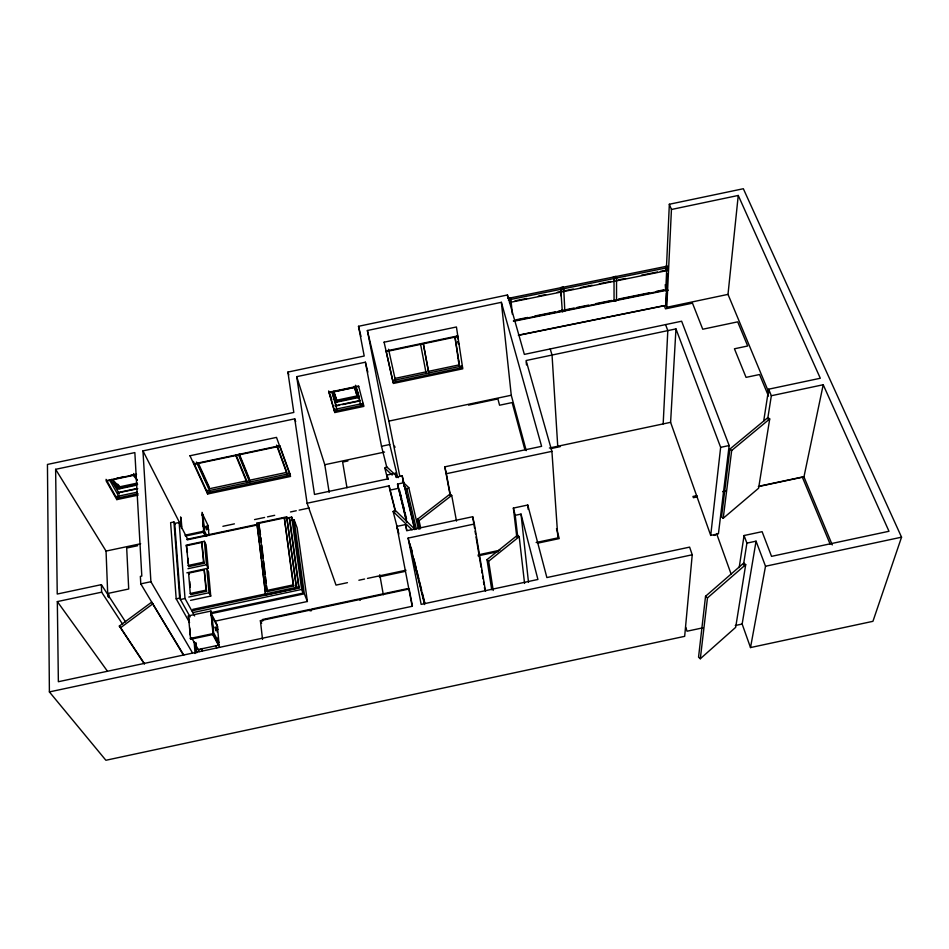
<?xml version="1.0" encoding="UTF-8"?>
<svg xmlns="http://www.w3.org/2000/svg" width="949" height="949" viewBox="0 0 949 949"><rect width="100%" height="100%" fill="white"/><g stroke="black" fill="none" stroke-linecap="round" stroke-linejoin="round"><path stroke-width="1.42" d="M616.542 278.211L616.53 300.667L614.062 301.189L614.027 278.733L613.374 276.883L615.889 276.361L616.542 278.211L614.027 278.733M665.237 284.629L665.735 290.714L668.215 290.192M665.878 270.465L666.068 266.206L666.779 268.045L665.735 290.714M666.471 267.108L669.342 204.249L743.34 188.732L901.55 537.181L872.938 621.322L750.505 647.562L742.154 624.039L756.056 541.167L746.899 543.125L743.47 564.88M665.735 302.624L666.174 292.98M666.684 286.479L667.277 273.739M518.605 335.317L666.174 305.388L666.886 290.24L513.528 321.32M666.708 289.753L667.432 274.178M508.427 298.33L667.408 266.123L667.966 267.606L667.823 270.441L509.471 302.517M671.441 209.48L738.251 195.458L728.002 294.38L666.791 307.286L671.441 209.48L669.342 204.249M663.173 423.906L667.811 330.62L665.569 324.605M516.814 537.253L513.373 508.083L527.763 505.022L546.873 577.561L689.626 547.122L692.236 554.785L684.668 636.34L105.885 760.268L49.395 691.916L47.45 464.441L293.81 412.447L287.903 372.079L364.202 356.017L358.508 326.302L507.466 294.973L524.358 354.392L681.631 321.213L729.164 445.532L718.429 533.777L710.718 535.426L670.599 422.329L675.961 328.9L526.102 360.525L551.915 451.344L557.882 537.881L536.138 542.508M710.718 535.426L720.647 447.347L675.961 328.9M705.546 596.269L698.547 657.171L700.315 658.748L735.677 627.336L745.7 564.631L743.767 563.03L705.546 596.269L707.468 597.917L700.315 658.748M729.864 449.091L721.537 516.92L723.209 518.284L758.595 488.225L769.722 418.936L767.895 417.572L729.864 449.091L731.679 450.502L723.209 518.284M739.176 567.609L744.063 535.521L762.106 531.677L771.537 556.351L888.988 531.274L823.21 384.748L771.347 395.733L767.682 418.889M763.684 421.142L768.631 389.197L820.304 378.26L738.251 195.458M750.505 647.562L765.511 566.245L756.056 541.167M832.273 544.928L803.957 476.896L823.21 384.748M707.468 597.917L745.7 564.631M731.679 450.502L769.722 418.936M493.207 590.492L488.652 561.215L519.198 536.695L517.537 535.177L487.003 559.661L491.736 589.72M419.826 529.234L417.513 519.21L450.146 493.978L451.712 495.414L456.493 521.108M420.692 527.846L419.055 520.693L451.712 495.414M398.912 533.979L393.135 511.499L394.986 510.076L414.962 529.376M416.338 528.984L406.943 489.02L408.782 487.632L402.459 481.653M387.702 479.387L384.831 468.094L386.646 466.73L398.236 477.679M144.462 664.098L119.325 626.067L151.71 602.117L183.798 655.118M144.106 663.209L120.642 627.68L153.038 603.694M722.996 491.606L725.831 490.989M517.763 537.087L515.224 515.319L521.013 514.085L537.917 579.471L421.154 604.371L408.129 538.083L474.37 524.002L472.673 516.731L406.694 530.752L405.484 524.583L396.86 526.41L412.174 606.292L58.364 681.726L57.331 601.595L101.638 592.176L122.635 624.252M190.251 593.493L206.004 590.148L206.585 591.263L190.856 594.608L190.251 593.493L188.614 573.137L204.201 569.827L206.585 591.263M175.245 524.477L173.94 521.95L170.618 522.65L176.182 598.831L179.634 598.095L190.156 616.897M188.768 597.051L209.005 592.745L210.737 596.079L190.583 600.361M194.652 615.937L185.019 598.534L180.429 599.507L174.711 523.433L179.124 522.508L187.855 539.59M696.969 495.592L692.96 496.446L693.399 497.703L697.408 496.849M722.936 491.428L725.783 490.823M723.031 491.701L725.878 491.096M266.799 590.492L293.241 584.869L293.704 585.996L267.298 591.618L266.799 590.492L258.78 523.35L284.332 517.94L293.704 585.996M760.813 485.841L802.285 477.027L830.114 544.05M758.334 486.6L803.957 476.896M192.754 609.388L298.662 586.85L299.113 587.977L191.923 610.788M265.661 594.893L296.551 588.321L286.705 516.837L256.882 523.172L265.661 594.893L261.71 561.642M192.706 612.627L301.628 589.448L303.075 593.078L210.583 612.757M188.388 615.865L210.939 611.061L213.406 634.406L190.619 639.27L188.388 615.865L189.29 622.33M347.441 582.674L336.017 585.106L307.096 503.231L294.748 418.829L142.955 450.882L150.903 581.713L192.469 652.841M358.876 580.242L364.594 579.032M367.453 578.416L406.018 570.207M478.154 554.857L499.898 550.23M379.375 576.873L405.104 571.393M478.071 555.865L498.367 551.547M537.502 543.208L559.246 538.581L556.505 528.64M210.892 613.695L304.332 593.813L307.381 601.5L215.126 621.144M210.915 615.415L212.03 615.177L217.285 625.106L218.899 642.473L217.784 642.71L212.967 633.612L210.939 611.061M358.603 599.044L311.189 609.151L311.414 610.776M407.24 588.688L359.849 598.783L360.11 600.397M262.541 639.424L260.394 620.682L409.149 588.985L412.424 605.996M190.168 638.463L212.967 633.612M714.039 535.426L715.582 535.094M198.294 649.543L218.484 645.237L217.819 637.989M49.395 691.916L692.236 554.785M765.511 566.245L901.55 537.181M702.782 627.847L687.029 631.215L685.759 627.313M735.273 625.51L742.154 624.039M395.009 378.402L425.804 371.913M329.184 392.649L358.769 386.409M332.103 392.222L356.148 387.145M392.72 380.585L462.222 365.934M462.483 367.607L393.088 382.245L386.148 351.249M335.412 401.735L359.042 396.753M331.877 391.557L335.638 402.376L359.232 397.394L355.946 386.48M334.902 405.828L359.778 400.573M336.67 405.828L339.564 405.211M342.459 404.606L358.39 401.237M334.095 409.529L363.182 403.396M125.529 621.892L101.365 584.655L57.237 594.038L55.623 469.316L134.853 452.59L141.816 576.079L140.369 576.375L140.784 583.86L183.287 654.857M363.609 405.057L334.582 411.19L328.686 390.929M334.807 412.53L363.858 406.397L358.58 386.029L328.912 392.281L334.807 412.53L334.392 410.098M189.942 455.769L276.503 437.394L290.572 476.445L207.617 494.002L189.942 455.674M116.727 478.32L123.595 476.861M130.464 475.413L133.204 474.832M136.561 474.286L106.086 480.728L116.822 499.613L138.127 495.105M367.37 330.513L388.865 421.107L511.262 395.247L501.369 302.316L367.37 330.513L389.754 444.523L397.714 477.347M106.952 480.941L135.897 474.832M468.569 405.104L497.905 398.912L499.565 405.223L512.152 402.566L524.856 449.636M279.528 445.781L193.738 463.919L193.525 461.428M194.379 464.263L279.955 446.172M137.308 483.088L119.183 486.92L112.812 479.731M117.676 488.533L137.652 484.298M136.692 485.153L118.162 489.079L109.859 479.767M118.554 492.424L137.012 488.521M117.949 492.899L137.771 488.711M115.885 496.695L137.214 492.175M138.056 493.729L116.763 498.237L106.039 479.34M396.445 477.561L395.401 473.278L387.014 475.058L387.761 478.925L314.499 494.453L296.705 376.658L365.389 362.198L381.498 446.267L389.754 444.523M246.752 480.823L209.349 488.747L197.653 463.183M296.705 376.658L324.783 464.713L384.559 452.068M347.915 460.965L342.636 462.08L346.978 487.798M206.775 491.119L289.825 473.551M201.9 515.105L202.956 514.88L208.068 525.556L208.994 535.533M414.689 528.593L402.186 475.864L396.16 477.145L395.401 473.278M450.217 495.615L444.808 466.837L541.606 446.327L501.369 302.316M549.388 448.023L670.599 422.329M550.61 448.663L560.301 446.611M307.096 503.231L389.09 485.852L395.199 509.898M406.445 521.404L397.524 484.061L403.574 482.78L414.677 529.613M450.384 495.212L446.35 473.717L551.915 451.344M207.012 525.782L208.068 525.556M389.09 485.852L389.909 490.135L398.366 488.344M55.623 469.316L106.051 551.072L140.654 543.741M222.896 526.304L234.403 523.86M254.546 519.589L264.617 517.454M267.488 516.849L274.688 515.319M290.513 511.962L296.266 510.74M299.137 510.135L309.208 508M206.953 535.948L204.379 530.669L203.311 530.894L205.886 536.173M184.984 535.189L203.738 531.203L204.165 532.081L185.423 536.055M137.676 545.711L126.692 548.036L128.708 589.009L108.779 593.244L108.945 597.621M186.894 539.305L257.238 524.394M285.957 518.296L291.699 517.086L293.134 520.894L303.075 593.078M187.178 539.839L257.689 524.892M286.456 518.783L289.338 518.178L289.789 519.352L299.113 587.977M291.213 520.384L294.095 519.767L297.132 527.869L307.381 601.5M186.075 545.177L204.379 541.298L206.075 544.762L208.199 568.178L186.846 572.828M186.407 545.722L201.781 542.46L204.106 563.338L188.602 566.636L186.407 545.722L187.463 552.52M720.647 447.347L729.164 445.532M188.009 565.497L203.525 562.199L204.106 563.338M187.961 568.7L206.491 564.774L208.199 568.178M140.784 583.86L150.903 581.713M507.869 298.259L510.396 297.725L510.93 299.599L512.365 314.285M508.403 300.133L510.93 299.599M561.227 289.433L563.753 288.899L563.16 287.037L560.634 287.571L562.342 311.663L564.821 311.142L563.753 288.899M384.108 342.198L456.433 326.978L462.78 368.817L393.337 383.467L384.084 342.114M386.077 351L457.774 335.899M386.231 351.593L457.762 336.527M508.842 299.837L667.966 267.606M515.141 300.821L526.754 298.461M538.38 296.112L545.639 294.641M557.253 292.292L573.232 289.054M580.491 287.583L592.117 285.222M599.377 283.751L610.99 281.402M618.25 279.931L625.521 278.46M641.488 275.222L657.467 271.983M660.374 271.402L666.186 270.228M516.173 319.789L527.739 317.452M534.963 315.981L555.212 311.877M558.107 311.296L574.003 308.069M576.897 307.488L588.463 305.139M595.699 303.68L611.607 300.453M618.831 298.982L649.199 292.838M656.423 291.367L663.659 289.908M513.397 320.833L665.261 290.05M518.344 335.175L664.264 305.578L665.486 308.84L692.485 303.158L702.735 329.232L737.681 321.853L747.693 345.994L734.431 348.793L746.056 377.37L759.544 374.523L768.488 396.065M487.003 559.661L488.652 561.215M384.831 468.094L392.198 475.069M403.788 486.03L406.943 489.02M417.513 519.21L419.055 520.693M393.135 511.499L412.044 529.803M111.555 479.411L119.823 488.723L119.503 486.22L117.664 484.144M132.884 474.903L137.249 480.123M134.58 474.547L136.312 476.635M119.325 626.067L120.642 627.68M57.331 601.595L107.415 671.168M191.674 638.001L199.48 651.607M201.093 648.95L202.267 651.014L202.066 648.511M109.574 480.004L119.538 497.644M176.182 598.831L189.563 622.544M112.978 482.614L119.36 493.99M215.684 645.842L216.811 647.906M212.884 634.928L219.61 647.313M218.899 642.473L213.608 632.686L212.03 615.177M218.258 642.746L219.373 644.822M216.835 627.384L217.95 629.484M133.655 473.504L137.036 479.838M210.975 614.3L217.724 627.028M188.614 573.137L189.219 574.275M142.955 450.882L181.508 526.422M203.015 531.393L204.854 535.153M207.641 527.798L208.733 530.064M260.394 620.682L261.639 623.327M193.632 462.626L207.487 492.65L290.394 475.105L279.86 445.9M196.455 462.033L210.215 492.08M198.519 463.61L209.278 487.169M256.882 523.172L259.492 542.84M258.78 523.35L260.5 534.738M768.631 389.197L771.347 395.733M728.002 294.38L768.951 392.791M236.135 455.046L246.194 479.47M235.779 455.508L246.954 482.626L246.681 480.23M239.29 453.99L249.267 478.462L249.682 482.045L238.59 454.915M238.946 454.452L249.48 480.253L286.847 472.341L277.891 447.691M296.551 588.321L286.705 516.837M665.83 304.748L666.791 307.286M744.063 535.521L746.899 543.125M276.539 445.105L287.666 475.686M665.664 304L666.174 305.388M716.602 533.599L731.098 574.062M332.826 393.206L335.175 399.992M333.526 391.213L337.251 402.032M333.989 392.02L336.8 400.205L357.192 395.899L354.262 386.29M294.748 418.829L295.685 421.605M287.903 372.079L288.816 374.879M561.761 309.813L562.342 311.663M354.297 386.824L357.619 397.726M550.206 348.935L552.045 355.045L557.739 446.255M330.074 394.25L331.806 399.671M331.83 391.7L337.275 410.62M332.802 393.669L336.302 405.852M511.262 395.247L526.244 450.645M357.429 391.344L359.932 400.869M355.567 385.258L360.917 405.626M396.86 526.41L397.963 530.681M513.373 508.083L515.224 515.319M389.909 490.135L395.389 511.653M387.014 475.058L388.105 479.328M381.498 446.267L386.884 467.643M409.849 543.54L424.594 603.256M408.129 538.083L424.583 604.549M365.389 362.198L367.832 372.115M405.484 524.583L406.884 530.289M411.119 547.431L412.174 551.713M413.93 558.842L416.042 567.419M416.753 570.266L418.865 578.843M419.565 581.69L421.676 590.254M422.388 593.113L424.844 603.113M399.576 490.396L401.664 498.96M402.364 501.807L404.452 510.372M405.14 513.219L406.528 518.925M400.336 494.215L402.412 502.756M403.111 505.603L405.187 514.144M397.524 484.061L406.872 522.33M358.508 326.302L360.976 336.373M408.782 487.632L418.414 529.067M428.307 370.822L428.794 372.981L423.361 343.775M425.686 371.367L426.172 373.526L420.549 344.096M444.808 466.837L446.35 473.717M388.544 349.268L395.709 381.688M402.186 475.864L403.574 482.78M394.665 446.16L394.926 447.454M388.865 421.107L399.826 476.351M334.961 399.351L335.638 402.376M423.242 343.526L428.426 371.356L459.209 364.867L454.879 336.859M379.766 574.738L383.325 594.738M474.37 524.002L485.52 591.286M472.673 516.731L474.595 528.285M475.081 531.179L475.556 534.062M476.042 536.956L481.084 567.277M481.558 570.171L482.045 573.054M482.519 575.948L483.005 578.831M483.48 581.725L483.966 584.608M484.441 587.502L484.927 590.385M324.783 464.713L329.184 492.389M457.525 354.926L457.964 357.785M458.414 360.644L458.853 363.503M455.01 336.741L459.862 368.153M457.335 335.768L457.762 338.627M458.201 341.498L458.64 344.357M457.204 335.697L457.643 338.591M458.082 341.486L458.521 344.38M310.169 611.037L309.943 609.412L262.482 619.519L262.671 621.168M294.095 519.767L304.332 593.813M291.699 517.086L301.628 589.448M289.338 518.178L298.662 586.85M284.332 517.94L293.241 584.869M260.845 537.656L261.366 542.033M261.722 544.951L263.288 558.071M263.632 560.989L265.21 574.109M265.554 577.028L266.254 582.864M266.598 585.782L267.298 591.618M259.824 545.734L261.366 558.747M519.198 536.695L524.572 583.433M521.013 514.085L528.51 582.389M527.763 505.022L528.213 509.423M507.466 294.973L507.751 297.891M207.262 490.23L207.617 494.002M216.87 627.823L217.274 632.176M217.511 639.816L217.784 642.71M210.737 596.079L208.543 571.974L206.835 568.581L209.005 592.745M202.956 514.88L204.379 530.669M202.469 513.219L204.165 532.081M202.042 512.341L203.738 531.203M204.379 541.298L206.491 564.774M202.671 523.718L202.932 526.588M526.221 361.984L526.481 364.914M201.781 542.46L203.525 562.199M204.201 569.827L206.004 590.148M195.897 642.497L196.74 652.829M195.731 643.458L196.443 652.319M187.914 558.166L188.377 563.813M189.8 581.535L190.275 587.348M194.142 641.726L195.079 653.505M181.057 517.751L181.745 526.481M189.741 627.977L190.286 635.035M180.607 516.885L181.532 528.522M179.124 522.508L185.019 598.534M173.94 521.95L179.634 598.095M560.776 290.347L561.061 295.91M116.703 497.051L116.822 499.613M106.051 551.072L107.818 596.719M101.365 584.655L101.638 592.176M215.542 627.764L215.115 626.957L215.814 630.741L215.542 627.764M206.324 527.169L205.909 526.304L206.574 529.862L206.324 527.169"/></g></svg>
